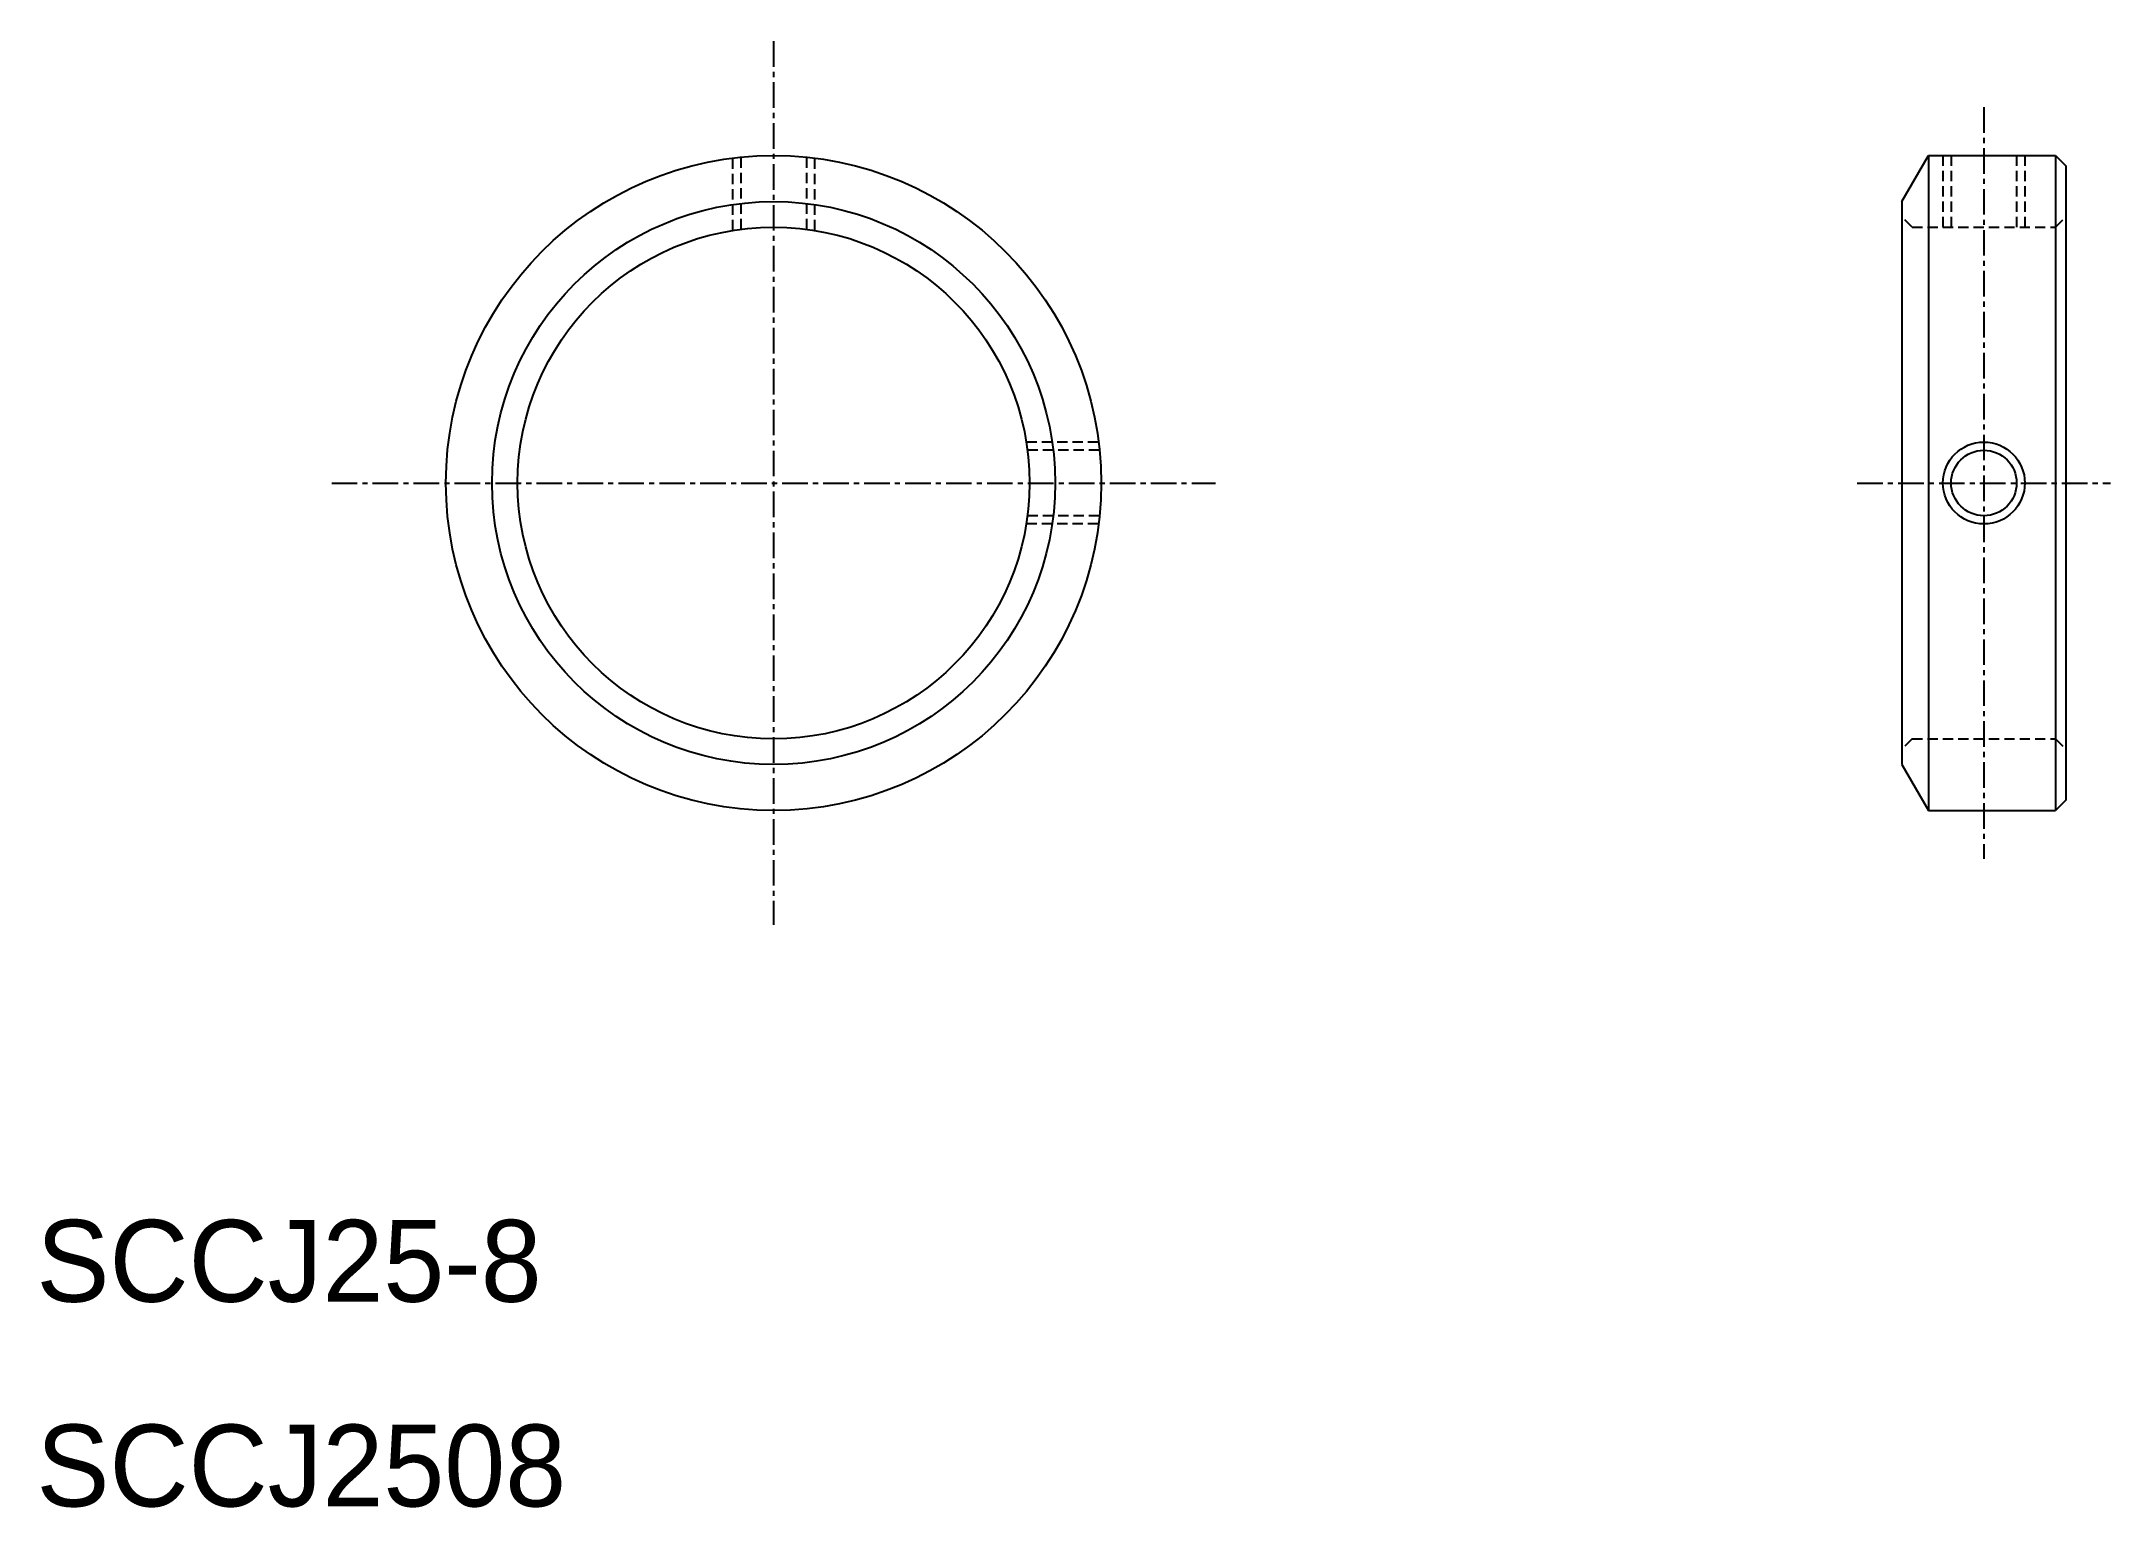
# Model space of a CAD drawing. Extents: x 10 to 111, y 10 to 82.
import ezdxf

# ---------------------------------------------------------------- set-up
doc = ezdxf.new("R2010")
doc.units = 0
doc.linetypes.add('CENTER', pattern=[2, 1.25, -0.25, 0.25, -0.25])
doc.linetypes.add('DASHED', pattern=[0.75, 0.5, -0.25])
doc.layers.get('0').update_dxf_attribs({"linetype": 'CONTINUOUS'})
doc.layers.add('CENTER', color=1, linetype='CENTER')

msp = doc.modelspace()

# ---------------------------------------------------------------- linework, layer by layer
at = {"color": 3, "linetype": 'DASHED'}
for p, q in [((44, 75.85), (44, 72.3)), ((44.4, 75.9), (44.4, 72.37)), ((47.6, 75.9), (47.6, 72.37)), ((48, 75.85), (48, 72.3)), ((103.1, 76), (103.1, 72.5)), ((103.5, 76), (103.5, 72.5)), ((106.7, 76), (106.7, 72.5)), ((107.1, 76), (107.1, 72.5)), ((101.6, 72.5), (101.1, 73)), ((108.6, 72.5), (109.1, 73)), ((101.6, 72.5), (108.6, 72.5)), ((61.85, 62), (58.3, 62)), ((61.9, 61.6), (58.37, 61.6)), ((61.85, 58), (58.3, 58)), ((61.9, 58.4), (58.37, 58.4)), ((101.6, 47.5), (101.1, 47)), ((101.6, 47.5), (108.6, 47.5)), ((108.6, 47.5), (109.1, 47))]:
    msp.add_line(p, q, dxfattribs=at)
at = {"color": 7, "linetype": 'CONTINUOUS'}
for p, q in [((101.1, 73.75), (102.4, 76)), ((102.4, 76), (102.4, 44)), ((102.4, 76), (108.6, 76)), ((108.6, 76), (109.1, 75.5)), ((108.6, 76), (108.6, 44)), ((109.1, 75.5), (109.1, 44.5)), ((101.1, 73.75), (101.1, 46.25)), ((101.1, 46.25), (102.4, 44)), ((109.1, 44.5), (108.6, 44)), ((102.4, 44), (108.6, 44))]:
    msp.add_line(p, q, dxfattribs=at)
for centre, radius in [((46, 60), 16), ((46, 60), 13.75), ((46, 60), 12.5), ((105.1, 60), 1.6)]:
    msp.add_circle(centre, radius, dxfattribs=at)
at = {"color": 3, "linetype": 'CONTINUOUS'}
msp.add_circle((105.1, 60), 2, dxfattribs=at)
at = {"layer": 'CENTER', "color": 1, "linetype": 'CENTER'}
for p, q in [((46, 81.58), (46, 38.42)), ((105.1, 78.36), (105.1, 41.64)), ((24.42, 60), (67.58, 60)), ((98.91, 60), (111.29, 60))]:
    msp.add_line(p, q, dxfattribs=at)

# ---------------------------------------------------------------- texts
at = {"color": 7, "linetype": 'CONTINUOUS'}
for s, p in [('SCCJ25-8', (10, 20)), ('SCCJ2508', (10, 10))]:
    msp.add_text(s, height=4, dxfattribs=at).set_placement(p)

doc.saveas('drawing.dxf')
